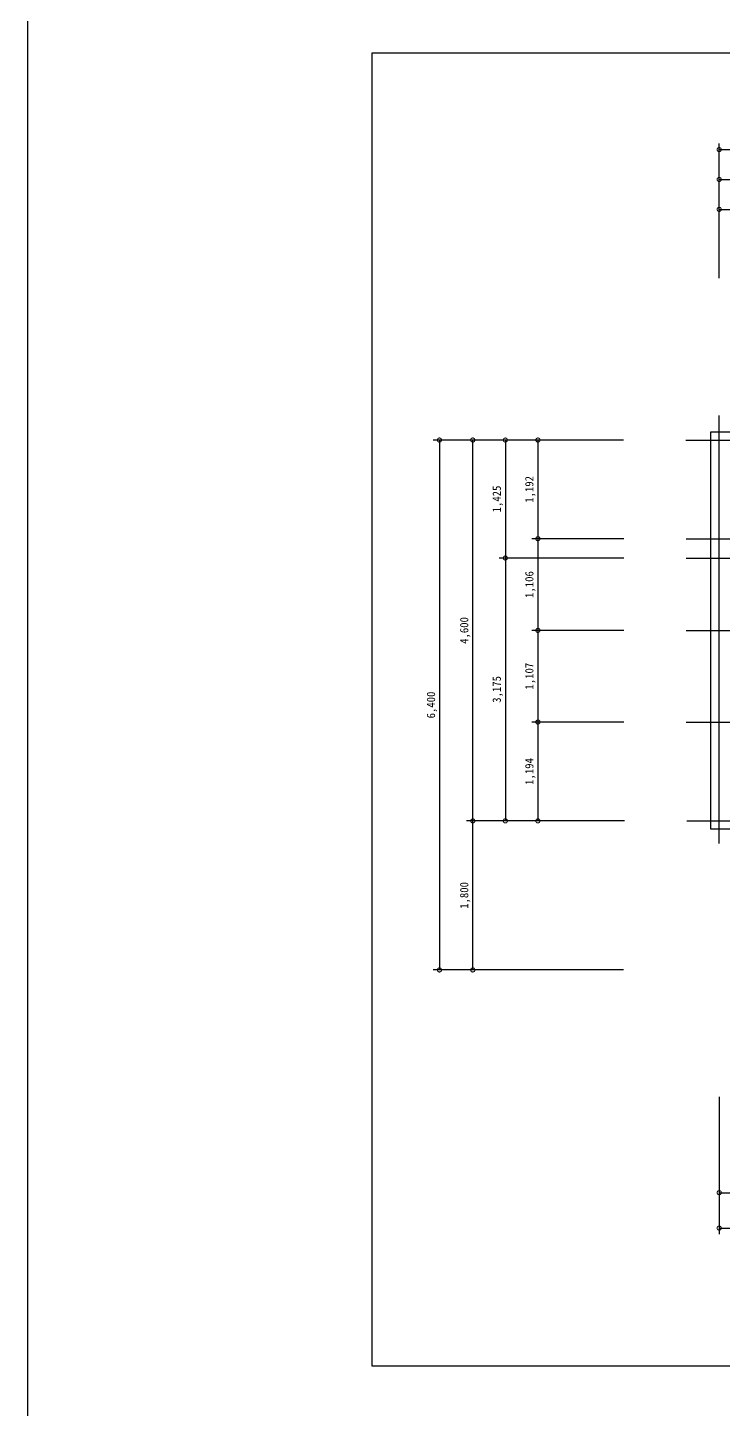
# Model space of a CAD drawing. Header units: inches. Extents: x -1249499 to 290957, y -589671 to 1013543.
# Drawn here: x -1107585 to -1099189, y 239244 to 255932 of the extents above; entities that cross this region are included whole.
import ezdxf

# ---------------------------------------------------------------- set-up
doc = ezdxf.new("R2010")
doc.units = ezdxf.units.IN
doc.header["$MEASUREMENT"] = 0
doc.linetypes.add('CEN', pattern=[62, 60, -1, 0, -1])
for name, color, linetype in [('CEN', 1, 'CEN'), ('H', 8, 'Continuous'), ('OUT', 3, 'Continuous'), ('WALL1', 3, 'Continuous')]:
    doc.layers.add(name, color=color, linetype=linetype)
doc.styles.get("Standard").update_dxf_attribs({"font": 'DotumChe.ttf'})
doc.dimstyles.get("Standard").update_dxf_attribs({"dimtxt": 0.18, "dimasz": 0.18, "dimexe": 0.18, "dimexo": 0.0625, "dimgap": 0.09, "dimtad": 0, "dimtih": 1, "dimtoh": 1, "dimdec": 4, "dimzin": 0, "dimdsep": 46, "dimtxsty": 'Standard', "dimcen": 0.09, "dimadec": 0, "dimazin": 0, "dimtfac": 1, "dimtdec": 4, "dimtofl": 0, "dimtmove": 0, "dimatfit": 3, "dimfxl": 1, "dimtolj": 1, "dimtzin": 0, "dimarcsym": 0})
doc.dimstyles.new('STANDARD-600', dxfattribs={"dimtxt": 1000, "dimasz": 400, "dimexe": 800, "dimexo": 800, "dimgap": 400, "dimtad": 1, "dimdec": 0, "dimzin": 0, "dimdsep": 46, "dimlunit": 6, "dimtxsty": 'Standard', "dimsah": 1, "dimcen": 0.135, "dimclrd": 256, "dimclre": 256, "dimclrt": 4, "dimadec": 0, "dimazin": 0, "dimtfac": 1, "dimtdec": 0, "dimtofl": 0, "dimtmove": 2, "dimatfit": 3, "dimfxl": 1, "dimtolj": 1, "dimtzin": 0, "dimarcsym": 0})

# ---------------------------------------------------------------- blocks, each defined once
blk = doc.blocks.new('_DOTSMALL')
at = {"color": 0, "linetype": 'ByBlock', "const_width": 0.5}
blk.add_lwpolyline([(-0.0625, 0, 1), (0.0625, 0, 1)], format="xyb", close=True, dxfattribs=at)
blk = doc.blocks.new('*D302')
at = {"layer": 'DEFPOINTS', "color": 0, "transparency": 16777216}
for p in [(-1099239, 243236), (-1087164, 243270), (-1087164, 241433)]:
    blk.add_point(p, dxfattribs=at)
at = {"layer": 'H', "color": 8, "lineweight": -2, "transparency": 16777216}
for p, q in [((-1099239, 242986), (-1099239, 241358)), ((-1087164, 243020), (-1087164, 241358)), ((-1099239, 241433), (-1087164, 241433))]:
    blk.add_line(p, q, dxfattribs=at)
at = {"layer": 'H', "color": 8, "lineweight": -2, "transparency": 16777216, "xscale": 100, "yscale": 100, "zscale": 100, "rotation": 180}
blk.add_blockref('_DOTSMALL', (-1099239, 241433), dxfattribs=at)
at = {"layer": 'H', "color": 8, "lineweight": -2, "transparency": 16777216, "xscale": 100, "yscale": 100, "zscale": 100}
blk.add_blockref('_DOTSMALL', (-1087164, 241433), dxfattribs=at)
at = {"layer": 'H', "color": 4, "transparency": 16777216, "insert": (-1093201, 241524), "char_height": 100, "attachment_point": 5}
blk.add_mtext('\\A1;12,075', dxfattribs=at)
blk = doc.blocks.new('*D303')
at = {"layer": 'DEFPOINTS', "color": 0, "transparency": 16777216}
for p in [(-1100142, 250951), (-1102615, 244551), (-1100142, 244551)]:
    blk.add_point(p, dxfattribs=at)
at = {"layer": 'H', "color": 8, "lineweight": -2, "transparency": 16777216}
for p, q in [((-1100392, 250951), (-1102690, 250951)), ((-1102615, 250951), (-1102615, 244551)), ((-1100392, 244551), (-1102690, 244551))]:
    blk.add_line(p, q, dxfattribs=at)
at = {"layer": 'H', "color": 8, "lineweight": -2, "transparency": 16777216, "xscale": 100, "yscale": 100, "zscale": 100}
for p, rotation in [((-1102615, 250951), 90), ((-1102615, 244551), 270)]:
    blk.add_blockref('_DOTSMALL', p, dxfattribs=dict(at, rotation=rotation))
at = {"layer": 'H', "color": 4, "transparency": 16777216, "insert": (-1102705, 247751), "char_height": 100, "attachment_point": 5, "rotation": 90}
blk.add_mtext('\\A1;6,400', dxfattribs=at)
blk = doc.blocks.new('*D304')
at = {"layer": 'DEFPOINTS', "color": 0, "transparency": 16777216}
for p in [(-1102213, 246351), (-1100142, 246351), (-1100142, 244551)]:
    blk.add_point(p, dxfattribs=at)
at = {"layer": 'H', "color": 8, "lineweight": -2, "transparency": 16777216}
for p, q in [((-1100392, 246351), (-1102288, 246351)), ((-1102213, 244551), (-1102213, 246351)), ((-1100392, 244551), (-1102288, 244551))]:
    blk.add_line(p, q, dxfattribs=at)
at = {"layer": 'H', "color": 8, "lineweight": -2, "transparency": 16777216, "xscale": 100, "yscale": 100, "zscale": 100}
for p, rotation in [((-1102213, 246351), 90), ((-1102213, 244551), 270)]:
    blk.add_blockref('_DOTSMALL', p, dxfattribs=dict(at, rotation=rotation))
at = {"layer": 'H', "color": 4, "transparency": 16777216, "insert": (-1102304, 245451), "char_height": 100, "attachment_point": 5, "rotation": 90}
blk.add_mtext('\\A1;1,800', dxfattribs=at)
blk = doc.blocks.new('*D305')
at = {"layer": 'DEFPOINTS', "color": 0, "transparency": 16777216}
for p in [(-1100138, 249759), (-1101427, 248652), (-1100138, 248652)]:
    blk.add_point(p, dxfattribs=at)
at = {"layer": 'H', "color": 8, "lineweight": -2, "transparency": 16777216}
for p, q in [((-1100388, 249759), (-1101502, 249759)), ((-1101427, 249759), (-1101427, 248652)), ((-1100388, 248652), (-1101502, 248652))]:
    blk.add_line(p, q, dxfattribs=at)
at = {"layer": 'H', "color": 8, "lineweight": -2, "transparency": 16777216, "xscale": 100, "yscale": 100, "zscale": 100}
for p, rotation in [((-1101427, 249759), 90), ((-1101427, 248652), 270)]:
    blk.add_blockref('_DOTSMALL', p, dxfattribs=dict(at, rotation=rotation))
at = {"layer": 'H', "color": 4, "transparency": 16777216, "insert": (-1101518, 249206), "char_height": 100, "attachment_point": 5, "rotation": 90}
blk.add_mtext('\\A1;1,106', dxfattribs=at)
blk = doc.blocks.new('*D306')
at = {"layer": 'DEFPOINTS', "color": 0, "transparency": 16777216}
for p in [(-1100138, 248652), (-1101427, 247545), (-1100138, 247545)]:
    blk.add_point(p, dxfattribs=at)
at = {"layer": 'H', "color": 8, "lineweight": -2, "transparency": 16777216}
for p, q in [((-1100388, 248652), (-1101502, 248652)), ((-1101427, 248652), (-1101427, 247545)), ((-1100388, 247545), (-1101502, 247545))]:
    blk.add_line(p, q, dxfattribs=at)
at = {"layer": 'H', "color": 8, "lineweight": -2, "transparency": 16777216, "xscale": 100, "yscale": 100, "zscale": 100}
for p, rotation in [((-1101427, 248652), 90), ((-1101427, 247545), 270)]:
    blk.add_blockref('_DOTSMALL', p, dxfattribs=dict(at, rotation=rotation))
at = {"layer": 'H', "color": 4, "transparency": 16777216, "insert": (-1101518, 248099), "char_height": 100, "attachment_point": 5, "rotation": 90}
blk.add_mtext('\\A1;1,107', dxfattribs=at)
blk = doc.blocks.new('*D307')
at = {"layer": 'DEFPOINTS', "color": 0, "transparency": 16777216}
for p in [(-1102213, 250951), (-1100142, 250951), (-1100132, 246351)]:
    blk.add_point(p, dxfattribs=at)
at = {"layer": 'H', "color": 8, "lineweight": -2, "transparency": 16777216}
for p, q in [((-1100392, 250951), (-1102288, 250951)), ((-1102213, 246351), (-1102213, 250951)), ((-1100382, 246351), (-1102288, 246351))]:
    blk.add_line(p, q, dxfattribs=at)
at = {"layer": 'H', "color": 8, "lineweight": -2, "transparency": 16777216, "xscale": 100, "yscale": 100, "zscale": 100}
for p, rotation in [((-1102213, 250951), 90), ((-1102213, 246351), 270)]:
    blk.add_blockref('_DOTSMALL', p, dxfattribs=dict(at, rotation=rotation))
at = {"layer": 'H', "color": 4, "transparency": 16777216, "insert": (-1102304, 248651), "char_height": 100, "attachment_point": 5, "rotation": 90}
blk.add_mtext('\\A1;4,600', dxfattribs=at)
blk = doc.blocks.new('*D308')
at = {"layer": 'DEFPOINTS', "color": 0, "transparency": 16777216}
for p in [(-1100138, 249526), (-1101820, 246351), (-1100132, 246351)]:
    blk.add_point(p, dxfattribs=at)
at = {"layer": 'H', "color": 8, "lineweight": -2, "transparency": 16777216}
for p, q in [((-1100388, 249526), (-1101895, 249526)), ((-1101820, 249526), (-1101820, 246351)), ((-1100382, 246351), (-1101895, 246351))]:
    blk.add_line(p, q, dxfattribs=at)
at = {"layer": 'H', "color": 8, "lineweight": -2, "transparency": 16777216, "xscale": 100, "yscale": 100, "zscale": 100}
for p, rotation in [((-1101820, 249526), 90), ((-1101820, 246351), 270)]:
    blk.add_blockref('_DOTSMALL', p, dxfattribs=dict(at, rotation=rotation))
at = {"layer": 'H', "color": 4, "transparency": 16777216, "insert": (-1101911, 247939), "char_height": 100, "attachment_point": 5, "rotation": 90}
blk.add_mtext('\\A1;3,175', dxfattribs=at)
blk = doc.blocks.new('*D309')
at = {"layer": 'DEFPOINTS', "color": 0, "transparency": 16777216}
for p in [(-1100138, 247545), (-1101427, 246351), (-1100142, 246351)]:
    blk.add_point(p, dxfattribs=at)
at = {"layer": 'H', "color": 8, "lineweight": -2, "transparency": 16777216}
for p, q in [((-1100388, 247545), (-1101502, 247545)), ((-1101427, 247545), (-1101427, 246351)), ((-1100392, 246351), (-1101502, 246351))]:
    blk.add_line(p, q, dxfattribs=at)
at = {"layer": 'H', "color": 8, "lineweight": -2, "transparency": 16777216, "xscale": 100, "yscale": 100, "zscale": 100}
for p, rotation in [((-1101427, 247545), 90), ((-1101427, 246351), 270)]:
    blk.add_blockref('_DOTSMALL', p, dxfattribs=dict(at, rotation=rotation))
at = {"layer": 'H', "color": 4, "transparency": 16777216, "insert": (-1101518, 246948), "char_height": 100, "attachment_point": 5, "rotation": 90}
blk.add_mtext('\\A1;1,194', dxfattribs=at)
blk = doc.blocks.new('*D310')
at = {"layer": 'DEFPOINTS', "color": 0, "transparency": 16777216}
for p in [(-1100142, 250951), (-1101427, 249759), (-1100138, 249759)]:
    blk.add_point(p, dxfattribs=at)
at = {"layer": 'H', "color": 8, "lineweight": -2, "transparency": 16777216}
for p, q in [((-1100392, 250951), (-1101502, 250951)), ((-1101427, 250951), (-1101427, 249759)), ((-1100388, 249759), (-1101502, 249759))]:
    blk.add_line(p, q, dxfattribs=at)
at = {"layer": 'H', "color": 8, "lineweight": -2, "transparency": 16777216, "xscale": 100, "yscale": 100, "zscale": 100}
for p, rotation in [((-1101427, 250951), 90), ((-1101427, 249759), 270)]:
    blk.add_blockref('_DOTSMALL', p, dxfattribs=dict(at, rotation=rotation))
at = {"layer": 'H', "color": 4, "transparency": 16777216, "insert": (-1101518, 250355), "char_height": 100, "attachment_point": 5, "rotation": 90}
blk.add_mtext('\\A1;1,192', dxfattribs=at)
blk = doc.blocks.new('*D311')
at = {"layer": 'DEFPOINTS', "color": 0, "transparency": 16777216}
for p in [(-1100142, 250951), (-1101820, 249526), (-1100138, 249526)]:
    blk.add_point(p, dxfattribs=at)
at = {"layer": 'H', "color": 8, "lineweight": -2, "transparency": 16777216}
for p, q in [((-1100392, 250951), (-1101895, 250951)), ((-1101820, 250951), (-1101820, 249526)), ((-1100388, 249526), (-1101895, 249526))]:
    blk.add_line(p, q, dxfattribs=at)
at = {"layer": 'H', "color": 8, "lineweight": -2, "transparency": 16777216, "xscale": 100, "yscale": 100, "zscale": 100}
for p, rotation in [((-1101820, 250951), 90), ((-1101820, 249526), 270)]:
    blk.add_blockref('_DOTSMALL', p, dxfattribs=dict(at, rotation=rotation))
at = {"layer": 'H', "color": 4, "transparency": 16777216, "insert": (-1101911, 250239), "char_height": 100, "attachment_point": 5, "rotation": 90}
blk.add_mtext('\\A1;1,425', dxfattribs=at)
blk = doc.blocks.new('*D317')
at = {"layer": 'DEFPOINTS', "color": 0, "transparency": 16777216}
for p in [(-1099239, 243270), (-1098014, 243236), (-1098014, 241861)]:
    blk.add_point(p, dxfattribs=at)
at = {"layer": 'H', "color": 8, "lineweight": -2, "transparency": 16777216}
for p, q in [((-1099239, 243020), (-1099239, 241786)), ((-1098014, 242986), (-1098014, 241786)), ((-1099239, 241861), (-1098014, 241861))]:
    blk.add_line(p, q, dxfattribs=at)
at = {"layer": 'H', "color": 8, "lineweight": -2, "transparency": 16777216, "xscale": 100, "yscale": 100, "zscale": 100, "rotation": 180}
blk.add_blockref('_DOTSMALL', (-1099239, 241861), dxfattribs=at)
at = {"layer": 'H', "color": 8, "lineweight": -2, "transparency": 16777216, "xscale": 100, "yscale": 100, "zscale": 100}
blk.add_blockref('_DOTSMALL', (-1098014, 241861), dxfattribs=at)
at = {"layer": 'H', "color": 4, "transparency": 16777216, "insert": (-1098626, 241952), "char_height": 100, "attachment_point": 5}
blk.add_mtext('\\A1;1,225', dxfattribs=at)
blk = doc.blocks.new('*D350')
at = {"layer": 'DEFPOINTS', "color": 0, "transparency": 16777216}
for p in [(-1087164, 254459), (-1099239, 252657), (-1087164, 252657)]:
    blk.add_point(p, dxfattribs=at)
at = {"layer": 'H', "color": 8, "lineweight": -2, "transparency": 16777216}
for p, q in [((-1099239, 252907), (-1099239, 254534)), ((-1087164, 252907), (-1087164, 254534)), ((-1099239, 254459), (-1087164, 254459))]:
    blk.add_line(p, q, dxfattribs=at)
at = {"layer": 'H', "color": 8, "lineweight": -2, "transparency": 16777216, "xscale": 100, "yscale": 100, "zscale": 100, "rotation": 180}
blk.add_blockref('_DOTSMALL', (-1099239, 254459), dxfattribs=at)
at = {"layer": 'H', "color": 8, "lineweight": -2, "transparency": 16777216, "xscale": 100, "yscale": 100, "zscale": 100}
blk.add_blockref('_DOTSMALL', (-1087164, 254459), dxfattribs=at)
at = {"layer": 'H', "color": 4, "transparency": 16777216, "insert": (-1093201, 254549), "char_height": 100, "attachment_point": 5}
blk.add_mtext('\\A1;12,075', dxfattribs=at)
blk = doc.blocks.new('*D353')
at = {"layer": 'DEFPOINTS', "color": 0, "transparency": 16777216}
for p in [(-1096239, 254098), (-1099239, 252657), (-1096239, 252657)]:
    blk.add_point(p, dxfattribs=at)
at = {"layer": 'H', "color": 8, "lineweight": -2, "transparency": 16777216}
for p, q in [((-1099239, 252907), (-1099239, 254173)), ((-1096239, 252907), (-1096239, 254173)), ((-1099239, 254098), (-1096239, 254098))]:
    blk.add_line(p, q, dxfattribs=at)
at = {"layer": 'H', "color": 8, "lineweight": -2, "transparency": 16777216, "xscale": 100, "yscale": 100, "zscale": 100, "rotation": 180}
blk.add_blockref('_DOTSMALL', (-1099239, 254098), dxfattribs=at)
at = {"layer": 'H', "color": 8, "lineweight": -2, "transparency": 16777216, "xscale": 100, "yscale": 100, "zscale": 100}
blk.add_blockref('_DOTSMALL', (-1096239, 254098), dxfattribs=at)
at = {"layer": 'H', "color": 4, "transparency": 16777216, "insert": (-1097739, 254189), "char_height": 100, "attachment_point": 5}
blk.add_mtext('\\A1;3,000', dxfattribs=at)
blk = doc.blocks.new('*D354')
at = {"layer": 'DEFPOINTS', "color": 0, "transparency": 16777216}
for p in [(-1097639, 253737), (-1099239, 252657), (-1097639, 252657)]:
    blk.add_point(p, dxfattribs=at)
at = {"layer": 'H', "color": 8, "lineweight": -2, "transparency": 16777216}
for p, q in [((-1099239, 252907), (-1099239, 253812)), ((-1099239, 253737), (-1097639, 253737)), ((-1097639, 252907), (-1097639, 253812))]:
    blk.add_line(p, q, dxfattribs=at)
at = {"layer": 'H', "color": 8, "lineweight": -2, "transparency": 16777216, "xscale": 100, "yscale": 100, "zscale": 100, "rotation": 180}
blk.add_blockref('_DOTSMALL', (-1099239, 253737), dxfattribs=at)
at = {"layer": 'H', "color": 8, "lineweight": -2, "transparency": 16777216, "xscale": 100, "yscale": 100, "zscale": 100}
blk.add_blockref('_DOTSMALL', (-1097639, 253737), dxfattribs=at)
at = {"layer": 'H', "color": 4, "transparency": 16777216, "insert": (-1098439, 253828), "char_height": 100, "attachment_point": 5}
blk.add_mtext('\\A1;1,600', dxfattribs=at)

msp = doc.modelspace()

# ---------------------------------------------------------------- linework, layer by layer
at = {"color": 6}
msp.add_line((-1107585, 320622.1), (-1107585, 217675.1), dxfattribs=at)
msp.add_lwpolyline([(-1103428.6, 255625.7), (-1082609.6, 255625.7), (-1082609.6, 239765.7), (-1103428.6, 239765.7)], close=True, dxfattribs=at)
at = {"layer": 'CEN'}
for p, q in [((-1099239, 246079.8), (-1099239, 251247.3)), ((-1099641.9, 250951.2), (-1098114, 250951.2)), ((-1099637.5, 249758.7), (-1097115.5, 249758.7)), ((-1099637.5, 249526.2), (-1094921.2, 249526.2)), ((-1099637.5, 248652.5), (-1097115.5, 248652.5)), ((-1099637.5, 247545), (-1097115.5, 247545)), ((-1099631.5, 246351.2), (-1086188.9, 246351.2))]:
    msp.add_line(p, q, dxfattribs=at)
at = {"layer": 'OUT', "color": 3}
msp.add_line((-1099339, 246251.2), (-1099339, 251051.2), dxfattribs=at)
at = {"layer": 'OUT'}
msp.add_line((-1097499, 246251.2), (-1099339, 246251.2), dxfattribs=at)
at = {"layer": 'WALL1'}
msp.add_line((-1099339, 251051.2), (-1098964, 251051.2), dxfattribs=at)

# ---------------------------------------------------------------- dimensions: what is measured, and where the dimension line sits
at = {"layer": 'H'}
for base, p1, p2, dimstyle, override, picture, middle in [((-1087164, 254458.6), (-1099239, 252657.1), (-1087164, 252657.1), 'STANDARD-600', {"dimscale": 50, "dimtxt": 2, "dimasz": 2, "dimexe": 1.5, "dimexo": 5, "dimgap": 0.625, "dimtoh": 1, "dimzin": 8, "dimblk1": 'DOTSMALL', "dimblk2": 'DOTSMALL', "dimcen": 1, "dimclrd": 8, "dimclre": 8, "dimtix": 1}, '*D350', (-1093201.5, 254549.3)), ((-1096239, 254097.9), (-1099239, 252657.1), (-1096239, 252657.1), 'STANDARD-600', {"dimscale": 50, "dimtxt": 2, "dimasz": 2, "dimexe": 1.5, "dimexo": 5, "dimgap": 0.625, "dimtoh": 1, "dimzin": 8, "dimblk1": 'DOTSMALL', "dimblk2": 'DOTSMALL', "dimcen": 1, "dimclrd": 8, "dimclre": 8, "dimtix": 1}, '*D353', (-1097739, 254188.7)), ((-1097639, 253737.3), (-1099239, 252657.1), (-1097639, 252657.1), 'Standard', {"dimscale": 50, "dimtxt": 2, "dimasz": 2, "dimexe": 1.5, "dimexo": 5, "dimgap": 0.625, "dimtad": 1, "dimtih": 0, "dimtoh": 0, "dimdec": 0, "dimzin": 8, "dimlunit": 6, "dimblk1": 'DOTSMALL', "dimblk2": 'DOTSMALL', "dimsah": 1, "dimcen": 2.5, "dimclrd": 8, "dimclre": 8, "dimclrt": 4, "dimtdec": 0, "dimtofl": 1}, '*D354', (-1098439, 253828.1)), ((-1087164, 241433.4), (-1099239, 243235.9), (-1087164, 243269.8), 'STANDARD-600', {"dimscale": 50, "dimtxt": 2, "dimasz": 2, "dimexe": 1.5, "dimexo": 5, "dimgap": 0.625, "dimtoh": 1, "dimzin": 8, "dimblk1": 'DOTSMALL', "dimblk2": 'DOTSMALL', "dimcen": 1, "dimclrd": 8, "dimclre": 8, "dimtix": 1}, '*D302', (-1093201.5, 241524.2)), ((-1098014, 241861.5), (-1099239, 243269.8), (-1098014, 243235.9), 'STANDARD-600', {"dimscale": 50, "dimtxt": 2, "dimasz": 2, "dimexe": 1.5, "dimexo": 5, "dimgap": 0.625, "dimtoh": 1, "dimzin": 8, "dimblk1": 'DOTSMALL', "dimblk2": 'DOTSMALL', "dimcen": 1, "dimclrd": 8, "dimclre": 8, "dimtix": 1}, '*D317', (-1098626.5, 241952.2))]:
    dim = msp.add_linear_dim(base=base, p1=p1, p2=p2, dimstyle=dimstyle, override=override, dxfattribs=at)
    dim.commit()
    dim.dimension.update_dxf_attribs({"geometry": picture, "text_midpoint": middle})
for base, p1, p2, dimstyle, override, picture, middle in [((-1102614.5, 244551.2), (-1100141.9, 250951.2), (-1100141.9, 244551.2), 'STANDARD-600', {"dimscale": 50, "dimtxt": 2, "dimasz": 2, "dimexe": 1.5, "dimexo": 5, "dimgap": 0.625, "dimtoh": 1, "dimzin": 8, "dimblk1": 'DOTSMALL', "dimblk2": 'DOTSMALL', "dimcen": 1, "dimclrd": 8, "dimclre": 8, "dimtix": 1}, '*D303', (-1102705.3, 247751.2)), ((-1102213.5, 250951.2), (-1100131.5, 246351.2), (-1100141.9, 250951.2), 'STANDARD-600', {"dimscale": 50, "dimtxt": 2, "dimasz": 2, "dimexe": 1.5, "dimexo": 5, "dimgap": 0.625, "dimtoh": 1, "dimzin": 8, "dimblk1": 'DOTSMALL', "dimblk2": 'DOTSMALL', "dimcen": 1, "dimclrd": 8, "dimclre": 8, "dimtix": 1}, '*D307', (-1102304.2, 248651.2)), ((-1101820.4, 249526.2), (-1100141.9, 250951.2), (-1100137.5, 249526.2), 'STANDARD-600', {"dimscale": 50, "dimtxt": 2, "dimasz": 2, "dimexe": 1.5, "dimexo": 5, "dimgap": 0.625, "dimtoh": 1, "dimzin": 8, "dimblk1": 'DOTSMALL', "dimblk2": 'DOTSMALL', "dimcen": 1, "dimclrd": 8, "dimclre": 8, "dimtix": 1}, '*D311', (-1101911.1, 250238.7)), ((-1101427.26021, 249758.72394), (-1100141.88936, 250951.22393), (-1100137.53346, 249758.72394), 'Standard', {"dimscale": 50, "dimtxt": 2, "dimasz": 2, "dimexe": 1.5, "dimexo": 5, "dimgap": 0.625, "dimtad": 1, "dimtih": 0, "dimtoh": 0, "dimdec": 0, "dimzin": 8, "dimlunit": 6, "dimblk1": 'DOTSMALL', "dimblk2": 'DOTSMALL', "dimsah": 1, "dimcen": 2.5, "dimclrd": 8, "dimclre": 8, "dimclrt": 4, "dimtdec": 0, "dimtofl": 1}, '*D310', (-1101518.03085, 250354.97394)), ((-1101427.3, 248652.5), (-1100137.5, 249758.7), (-1100137.5, 248652.5), 'Standard', {"dimscale": 50, "dimtxt": 2, "dimasz": 2, "dimexe": 1.5, "dimexo": 5, "dimgap": 0.625, "dimtad": 1, "dimtih": 0, "dimtoh": 0, "dimdec": 0, "dimzin": 8, "dimlunit": 6, "dimblk1": 'DOTSMALL', "dimblk2": 'DOTSMALL', "dimsah": 1, "dimcen": 2.5, "dimclrd": 8, "dimclre": 8, "dimclrt": 4, "dimtdec": 0, "dimtofl": 1}, '*D305', (-1101518, 249205.6)), ((-1101820.4, 246351.2), (-1100137.5, 249526.2), (-1100131.5, 246351.2), 'STANDARD-600', {"dimscale": 50, "dimtxt": 2, "dimasz": 2, "dimexe": 1.5, "dimexo": 5, "dimgap": 0.625, "dimtoh": 1, "dimzin": 8, "dimblk1": 'DOTSMALL', "dimblk2": 'DOTSMALL', "dimcen": 1, "dimclrd": 8, "dimclre": 8, "dimtix": 1}, '*D308', (-1101911.1, 247938.7)), ((-1101427.260206, 247544.964393), (-1100137.533459, 248652.46439), (-1100137.533459, 247544.964393), 'Standard', {"dimscale": 50, "dimtxt": 2, "dimasz": 2, "dimexe": 1.5, "dimexo": 5, "dimgap": 0.625, "dimtad": 1, "dimtih": 0, "dimtoh": 0, "dimdec": 0, "dimzin": 8, "dimlunit": 6, "dimblk1": 'DOTSMALL', "dimblk2": 'DOTSMALL', "dimsah": 1, "dimcen": 2.5, "dimclrd": 8, "dimclre": 8, "dimclrt": 4, "dimtdec": 0, "dimtofl": 1}, '*D306', (-1101518.030846, 248098.714391)), ((-1101427.3, 246351.2), (-1100137.5, 247545), (-1100141.9, 246351.2), 'Standard', {"dimscale": 50, "dimtxt": 2, "dimasz": 2, "dimexe": 1.5, "dimexo": 5, "dimgap": 0.625, "dimtad": 1, "dimtih": 0, "dimtoh": 0, "dimdec": 0, "dimzin": 8, "dimlunit": 6, "dimblk1": 'DOTSMALL', "dimblk2": 'DOTSMALL', "dimsah": 1, "dimcen": 2.5, "dimclrd": 8, "dimclre": 8, "dimclrt": 4, "dimtdec": 0, "dimtofl": 1}, '*D309', (-1101518, 246948.1)), ((-1102213.5, 246351.2), (-1100141.9, 244551.2), (-1100141.9, 246351.2), 'STANDARD-600', {"dimscale": 50, "dimtxt": 2, "dimasz": 2, "dimexe": 1.5, "dimexo": 5, "dimgap": 0.625, "dimtoh": 1, "dimzin": 8, "dimblk1": 'DOTSMALL', "dimblk2": 'DOTSMALL', "dimcen": 1, "dimclrd": 8, "dimclre": 8, "dimtix": 1}, '*D304', (-1102304.2, 245451.2))]:
    dim = msp.add_linear_dim(base=base, p1=p1, p2=p2, angle=90, dimstyle=dimstyle, override=override, dxfattribs=at)
    dim.commit()
    dim.dimension.update_dxf_attribs({"geometry": picture, "text_midpoint": middle})

doc.saveas('drawing.dxf')
